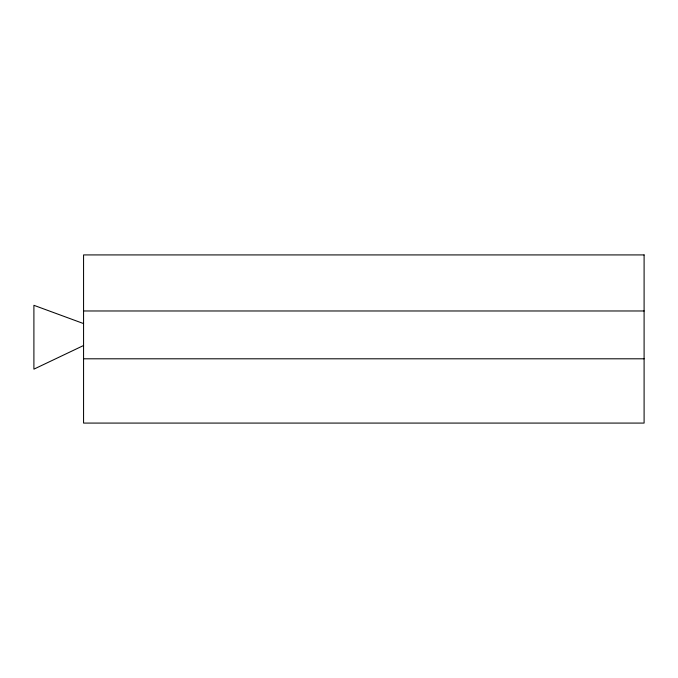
<?xml version="1.0" encoding="UTF-8"?>
<svg xmlns="http://www.w3.org/2000/svg" width="678" height="678" viewBox="0 0 678 678"><rect width="100%" height="100%" fill="white"/><g stroke="black" fill="none" stroke-linecap="round" stroke-linejoin="round"><path stroke-width="1.02" d="M83.564 345.517L33.9 369.154L33.9 305.312L83.564 323.576M83.564 310.973L644.1 310.973M83.564 358.798L644.1 358.798M644.1 254.92L83.564 254.92L83.564 423.08L644.1 423.08L644.1 254.92"/></g></svg>
